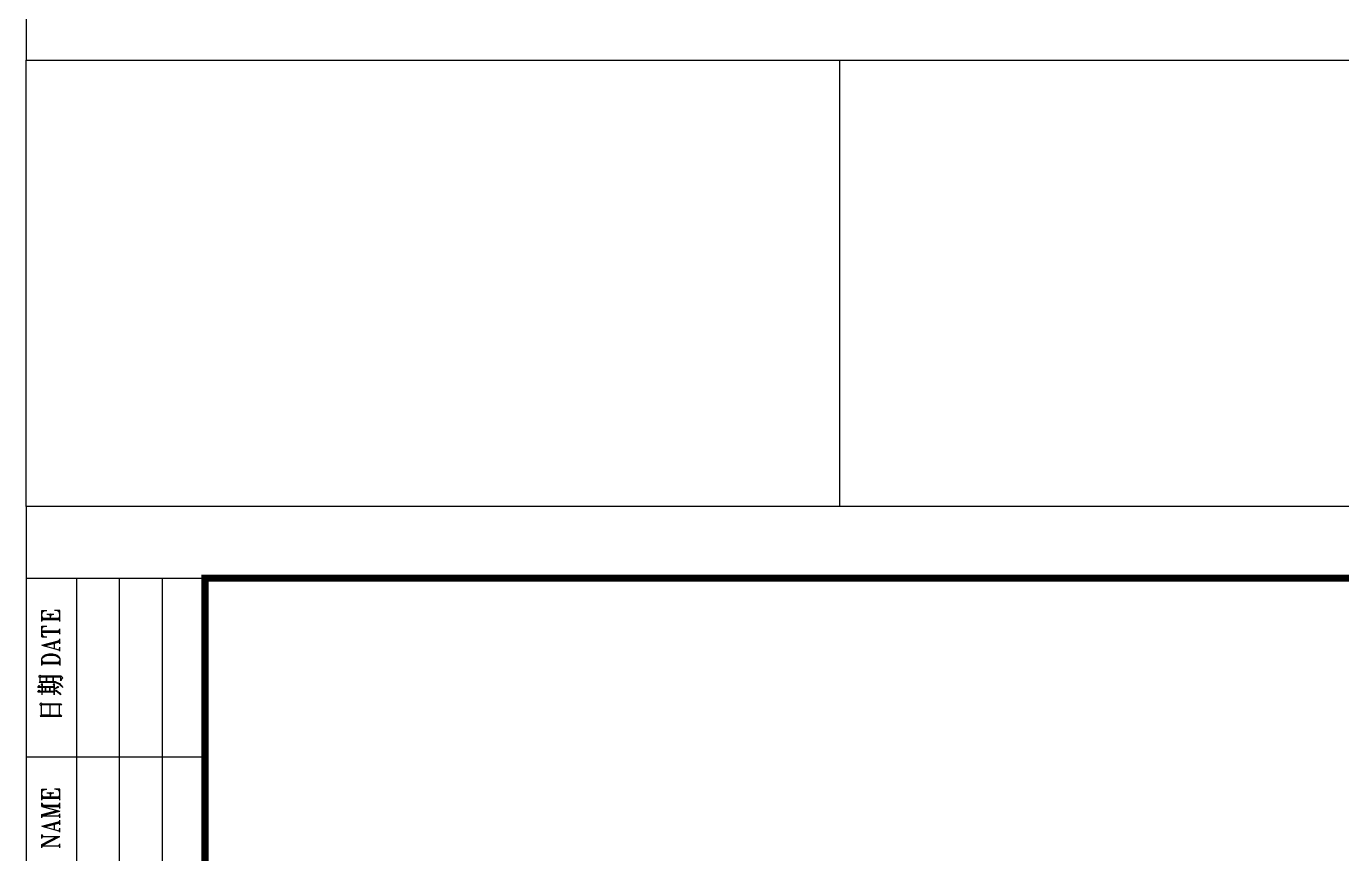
# Model space of a CAD drawing. Extents: x 5904849 to 6011887, y -826029 to -177002.
# Drawn here: x 5904849 to 5923249, y -302548 to -290973 of the extents above; entities that cross this region are included whole.
import ezdxf

# ---------------------------------------------------------------- set-up
doc = ezdxf.new("R2010")
doc.units = 0
doc.header["$LTSCALE"] = 1000
doc.header["$MEASUREMENT"] = 0
doc.layers.get('0').update_dxf_attribs({"linetype": 'CONTINUOUS'})
doc.layers.add('PUB_TITLE', color=4, linetype='CONTINUOUS')

# ---------------------------------------------------------------- blocks, each defined once
blk = doc.blocks.new('会签栏')
for p, q in [((-25, 0), (0, 0)), ((-18, 0), (-18, -150)), ((-12, 0), (-12, -150)), ((-6, 0), (-6, -150)), ((-25, -25), (0, -25))]:
    blk.add_line(p, q)
at = {"color": 7}
for p, q in [((-22.82, -4.65), (-22.11, -4.55)), ((-22.82, -4.75), (-22.46, -4.55)), ((-22.82, -4.85), (-22.59, -4.55)), ((-22.82, -5.04), (-22.7, -4.55)), ((-22.82, -4.55), (-22.11, -4.55)), ((-22.82, -6.08), (-22.82, -4.55)), ((-22.82, -5.41), (-22.7, -5.6)), ((-22.82, -5.51), (-22.59, -5.6)), ((-22.7, -4.55), (-22.71, -4.55)), ((-22.59, -4.55), (-22.6, -4.55)), ((-22.46, -4.55), (-22.47, -4.55)), ((-22.11, -4.55), (-22.12, -4.55)), ((-22.11, -4.55), (-22.12, -4.55)), ((-22.11, -5.04), (-21.63, -5.13)), ((-22.11, -5.04), (-21.15, -5.04)), ((-21.87, -5.04), (-21.63, -5.22)), ((-21.75, -5.04), (-21.63, -5.41)), ((-21.63, -5.04), (-21.64, -5.04)), ((-21.63, -5.41), (-21.51, -5.04)), ((-21.63, -5.22), (-21.4, -5.04)), ((-21.63, -5.13), (-21.15, -5.04)), ((-21.63, -5.6), (-21.63, -5.04)), ((-21.51, -5.04), (-21.52, -5.04)), ((-21.4, -5.04), (-21.4, -5.04)), ((-21.15, -5.04), (-21.16, -5.04)), ((-21.15, -5.04), (-21.16, -5.04)), ((-21.04, -4.55), (-21.05, -4.55)), ((-21.04, -4.55), (-21.05, -4.55)), ((-20.32, -4.65), (-21.04, -4.55)), ((-20.32, -4.55), (-21.04, -4.55)), ((-20.68, -4.55), (-20.69, -4.55)), ((-20.32, -4.75), (-20.68, -4.55)), ((-20.56, -4.55), (-20.57, -4.55)), ((-20.32, -4.85), (-20.56, -4.55)), ((-20.56, -5.6), (-20.32, -5.51)), ((-20.45, -4.55), (-20.45, -4.55)), ((-20.32, -5.04), (-20.45, -4.55)), ((-20.45, -5.6), (-20.32, -5.41)), ((-20.32, -5.41), (-20.33, -5.41)), ((-20.32, -5.51), (-20.33, -5.51)), ((-20.32, -6.08), (-20.32, -4.55)), ((-22.82, -6.71), (-22.83, -6.71)), ((-22.82, -5.6), (-20.32, -5.6)), ((-22.82, -5.8), (-20.32, -5.8)), ((-22.82, -5.89), (-22.59, -5.8)), ((-22.82, -5.99), (-22.7, -5.8)), ((-22.82, -6.71), (-22.11, -6.71)), ((-22.82, -8.24), (-22.82, -6.71)), ((-22.82, -7.18), (-22.7, -6.71)), ((-22.82, -6.99), (-22.59, -6.71)), ((-22.82, -6.9), (-22.46, -6.71)), ((-22.82, -6.8), (-22.11, -6.71)), ((-22.7, -5.6), (-22.71, -5.6)), ((-22.7, -5.8), (-22.71, -5.8)), ((-22.7, -6.71), (-22.71, -6.71)), ((-22.7, -5.7), (-20.45, -5.7)), ((-22.59, -5.6), (-22.6, -5.6)), ((-22.59, -5.8), (-22.6, -5.8)), ((-22.59, -6.71), (-22.6, -6.71)), ((-22.46, -6.71), (-22.47, -6.71)), ((-22.11, -6.71), (-22.12, -6.71)), ((-22.11, -6.71), (-22.12, -6.71)), ((-20.56, -5.8), (-20.32, -5.89)), ((-20.56, -7.38), (-20.32, -7.28)), ((-20.45, -5.7), (-20.45, -5.7)), ((-20.45, -5.8), (-20.32, -5.99)), ((-20.45, -7.38), (-20.32, -7.18)), ((-20.32, -5.6), (-20.33, -5.6)), ((-20.32, -5.8), (-20.33, -5.8)), ((-20.32, -5.89), (-20.33, -5.89)), ((-20.32, -5.99), (-20.33, -5.99)), ((-20.32, -7.09), (-20.33, -7.09)), ((-20.32, -7.18), (-20.33, -7.18)), ((-20.32, -7.28), (-20.33, -7.28)), ((-20.32, -7.85), (-20.32, -7.09)), ((-22.82, -7.38), (-20.32, -7.38)), ((-22.82, -7.57), (-20.32, -7.57)), ((-22.82, -7.76), (-22.7, -8.24)), ((-22.82, -7.95), (-22.59, -8.24)), ((-22.82, -8.04), (-22.46, -8.24)), ((-22.82, -8.14), (-22.11, -8.24)), ((-22.82, -8.24), (-22.11, -8.24)), ((-22.82, -9.38), (-20.32, -8.71)), ((-22.7, -8.24), (-22.71, -8.24)), ((-22.7, -7.47), (-20.45, -7.47)), ((-22.59, -8.24), (-22.6, -8.24)), ((-22.46, -8.24), (-22.47, -8.24)), ((-22.46, -9.38), (-20.32, -8.8)), ((-22.46, -9.47), (-20.32, -8.9)), ((-22.11, -8.24), (-22.12, -8.24)), ((-22.11, -8.24), (-22.12, -8.24)), ((-21.04, -8.99), (-21.05, -8.99)), ((-21.04, -9.85), (-21.04, -8.99)), ((-20.56, -7.57), (-20.32, -7.66)), ((-20.56, -8.8), (-20.32, -8.62)), ((-20.56, -8.9), (-20.32, -8.99)), ((-20.45, -7.47), (-20.45, -7.47)), ((-20.45, -7.57), (-20.32, -7.76)), ((-20.45, -8.9), (-20.32, -9.09)), ((-20.32, -7.38), (-20.33, -7.38)), ((-20.32, -7.57), (-20.33, -7.57)), ((-20.32, -7.66), (-20.33, -7.66)), ((-20.32, -7.76), (-20.33, -7.76)), ((-20.32, -8.52), (-20.33, -8.52)), ((-20.32, -8.62), (-20.33, -8.62)), ((-20.32, -8.71), (-20.33, -8.71)), ((-20.32, -8.8), (-20.33, -8.8)), ((-20.32, -8.9), (-20.33, -8.9)), ((-20.32, -8.99), (-20.33, -8.99)), ((-20.32, -9.09), (-20.33, -9.09)), ((-20.32, -9.19), (-20.32, -8.52)), ((-22.82, -9.38), (-20.45, -10.04)), ((-22.82, -11.28), (-22.7, -10.99)), ((-22.7, -10.99), (-22.46, -10.8)), ((-22.7, -11.09), (-22.35, -10.9)), ((-22.46, -10.8), (-22.23, -10.71)), ((-22.46, -10.9), (-22.23, -10.8)), ((-22.35, -10.9), (-21.87, -10.8)), ((-22.23, -10.71), (-21.87, -10.61)), ((-22.23, -10.8), (-21.87, -10.71)), ((-21.87, -10.61), (-21.28, -10.61)), ((-21.87, -10.71), (-21.28, -10.71)), ((-21.87, -10.8), (-21.28, -10.8)), ((-21.28, -10.61), (-20.92, -10.71)), ((-21.28, -10.71), (-20.92, -10.8)), ((-21.28, -10.8), (-20.8, -10.9)), ((-20.92, -10.71), (-20.68, -10.8)), ((-20.92, -10.8), (-20.68, -10.9)), ((-20.8, -10.9), (-20.45, -11.09)), ((-20.68, -10.9), (-20.69, -10.9)), ((-20.68, -10.8), (-20.45, -10.99)), ((-20.45, -10.04), (-20.32, -9.85)), ((-20.45, -10.04), (-20.45, -10.04)), ((-20.45, -10.04), (-20.32, -10.14)), ((-20.45, -10.99), (-20.32, -11.28)), ((-20.32, -9.66), (-20.33, -9.66)), ((-20.32, -9.85), (-20.33, -9.85)), ((-20.32, -10.14), (-20.33, -10.14)), ((-20.32, -10.24), (-20.32, -9.66)), ((-22.82, -11.28), (-22.7, -11.09)), ((-22.82, -12.24), (-22.82, -11.28)), ((-22.82, -11.57), (-22.7, -11.76)), ((-22.82, -11.66), (-22.59, -11.76)), ((-22.82, -11.76), (-20.32, -11.76)), ((-22.82, -11.94), (-20.32, -11.94)), ((-22.82, -12.14), (-22.7, -11.94)), ((-22.82, -12.04), (-22.59, -11.94)), ((-22.7, -11.76), (-22.71, -11.76)), ((-22.7, -11.94), (-22.71, -11.94)), ((-22.7, -11.85), (-20.45, -11.85)), ((-22.59, -11.76), (-22.6, -11.76)), ((-22.59, -11.94), (-22.6, -11.94)), ((-20.56, -11.76), (-20.32, -11.66)), ((-20.56, -11.94), (-20.32, -12.04)), ((-20.45, -11.09), (-20.32, -11.28)), ((-20.45, -11.76), (-20.32, -11.57)), ((-20.45, -11.85), (-20.45, -11.85)), ((-20.45, -11.94), (-20.32, -12.14)), ((-20.32, -11.28), (-20.33, -11.28)), ((-20.32, -11.57), (-20.33, -11.57)), ((-20.32, -11.66), (-20.33, -11.66)), ((-20.32, -11.76), (-20.33, -11.76)), ((-20.32, -11.94), (-20.33, -11.94)), ((-20.32, -12.04), (-20.33, -12.04)), ((-20.32, -12.14), (-20.33, -12.14)), ((-20.32, -12.24), (-20.33, -12.24)), ((-20.32, -11.28), (-20.32, -12.24)), ((-23.2, -13.69), (-23.07, -13.58)), ((-23.2, -13.85), (-23.2, -13.69)), ((-23.07, -13.97), (-23.2, -13.85)), ((-23.2, -14.63), (-23.07, -14.49)), ((-20.95, -14.63), (-23.2, -14.63)), ((-23.07, -13.97), (-23.08, -13.97)), ((-23.07, -13.58), (-22.9, -13.69)), ((-22.16, -13.85), (-23.07, -13.85)), ((-23.07, -13.85), (-23.07, -13.97)), ((-23.07, -14.49), (-23.07, -13.97)), ((-23.07, -14.49), (-20.95, -14.49)), ((-22.9, -13.69), (-20.18, -13.69)), ((-21.25, -13.85), (-22.16, -13.85)), ((-22.16, -13.85), (-22.16, -14.49)), ((-22.16, -14.49), (-22.16, -13.85)), ((-20.18, -13.85), (-21.25, -13.85)), ((-21.25, -13.85), (-21.25, -14.49)), ((-21.25, -14.49), (-21.25, -13.85)), ((-20.95, -14.49), (-20.34, -14.77)), ((-20.34, -14.88), (-20.95, -14.63)), ((-20.18, -13.69), (-19.9, -13.97)), ((-20.18, -14.38), (-20.18, -13.85)), ((-20.04, -14.1), (-20.18, -14.38)), ((-19.9, -13.97), (-20.04, -14.1)), ((-23.4, -15.29), (-23.2, -15.04)), ((-22.76, -15.29), (-23.4, -15.29)), ((-23.4, -15.95), (-23.2, -15.68)), ((-22.76, -15.95), (-23.4, -15.95)), ((-23.2, -15.04), (-23.07, -15.15)), ((-23.2, -15.68), (-23.07, -15.81)), ((-23.07, -15.15), (-22.76, -15.15)), ((-23.07, -15.81), (-22.76, -15.81)), ((-22.9, -14.88), (-22.76, -14.77)), ((-22.76, -15.04), (-22.9, -14.88)), ((-22.76, -15.95), (-22.77, -15.95)), ((-22.76, -14.77), (-22.76, -15.15)), ((-22.76, -15.15), (-22.76, -15.04)), ((-22.76, -15.15), (-21.09, -15.15)), ((-22.76, -15.81), (-22.76, -15.29)), ((-22.3, -15.29), (-22.76, -15.29)), ((-22.76, -15.29), (-22.76, -15.81)), ((-22.76, -15.81), (-21.09, -15.81)), ((-22.76, -16.34), (-22.76, -15.95)), ((-21.09, -15.95), (-22.76, -15.95)), ((-21.72, -15.29), (-22.3, -15.29)), ((-22.3, -15.29), (-22.3, -15.81)), ((-22.3, -15.81), (-22.3, -15.29)), ((-21.09, -15.29), (-21.72, -15.29)), ((-21.72, -15.29), (-21.72, -15.81)), ((-21.72, -15.81), (-21.72, -15.29)), ((-21.25, -14.88), (-21.09, -14.77)), ((-21.09, -15.04), (-21.25, -14.88)), ((-21.09, -14.77), (-21.09, -15.29)), ((-21.09, -15.15), (-21.09, -15.04)), ((-21.09, -15.54), (-20.61, -15.15)), ((-21.09, -15.81), (-21.09, -15.29)), ((-21.09, -15.29), (-21.09, -15.54)), ((-20.61, -15.29), (-21.09, -15.54)), ((-21.09, -15.54), (-21.09, -16.34)), ((-21.09, -16.34), (-21.09, -15.95)), ((-20.95, -15.81), (-20.81, -15.68)), ((-20.81, -15.81), (-20.95, -15.81)), ((-20.95, -15.81), (-20.95, -15.81)), ((-20.81, -15.68), (-20.34, -16.06)), ((-20.18, -16.34), (-20.81, -15.81)), ((-20.61, -15.15), (-20.48, -15.15)), ((-20.48, -15.15), (-20.61, -15.29)), ((-20.34, -14.77), (-19.9, -15.29)), ((-19.9, -15.29), (-20.34, -14.88)), ((-20.34, -16.06), (-20.18, -16.34)), ((-23.07, -17.6), (-22.9, -17.47)), ((-23.07, -17.74), (-23.07, -17.6)), ((-22.9, -17.88), (-23.07, -17.74)), ((-22.9, -17.47), (-22.76, -17.6)), ((-20.04, -17.74), (-22.9, -17.74)), ((-22.9, -17.74), (-22.9, -19.18)), ((-22.76, -17.6), (-20.18, -17.6)), ((-20.34, -17.74), (-21.72, -17.74)), ((-21.72, -17.74), (-21.72, -19.18)), ((-20.34, -19.18), (-20.34, -17.74)), ((-20.18, -17.6), (-20.04, -17.74)), ((-22.9, -19.18), (-23.07, -19.31)), ((-23.07, -19.31), (-20.04, -19.31)), ((-22.9, -19.18), (-21.72, -19.18)), ((-21.72, -19.18), (-22.9, -19.18)), ((-21.72, -19.18), (-20.18, -19.18)), ((-20.18, -19.18), (-20.34, -19.18)), ((-20.18, -19.18), (-20.19, -19.18)), ((-20.04, -19.31), (-20.18, -19.18)), ((-22.82, -31.08), (-22.82, -29.55)), ((-22.82, -29.55), (-22.11, -29.55)), ((-22.82, -30.04), (-22.7, -29.55)), ((-22.82, -29.85), (-22.59, -29.55)), ((-22.82, -29.75), (-22.46, -29.55)), ((-22.82, -29.65), (-22.11, -29.55)), ((-22.82, -30.41), (-22.7, -30.6)), ((-22.82, -30.51), (-22.59, -30.6)), ((-22.82, -30.6), (-20.32, -30.6)), ((-22.82, -30.8), (-20.32, -30.8)), ((-22.82, -30.99), (-22.7, -30.8)), ((-22.82, -30.89), (-22.59, -30.8)), ((-22.7, -29.55), (-22.71, -29.55)), ((-22.7, -30.6), (-22.71, -30.6)), ((-22.7, -30.8), (-22.71, -30.8)), ((-22.7, -30.7), (-20.45, -30.7)), ((-22.59, -29.55), (-22.6, -29.55)), ((-22.59, -30.6), (-22.6, -30.6)), ((-22.59, -30.8), (-22.6, -30.8)), ((-22.46, -29.55), (-22.47, -29.55)), ((-22.11, -29.55), (-22.12, -29.55)), ((-22.11, -29.55), (-22.12, -29.55)), ((-22.11, -30.04), (-21.15, -30.04)), ((-22.11, -30.04), (-21.63, -30.13)), ((-21.87, -30.04), (-21.63, -30.22)), ((-21.75, -30.04), (-21.63, -30.41)), ((-21.63, -30.04), (-21.64, -30.04)), ((-21.63, -30.6), (-21.63, -30.04)), ((-21.63, -30.13), (-21.15, -30.04)), ((-21.63, -30.22), (-21.4, -30.04)), ((-21.63, -30.41), (-21.51, -30.04)), ((-21.51, -30.04), (-21.52, -30.04)), ((-21.4, -30.04), (-21.4, -30.04)), ((-21.15, -30.04), (-21.16, -30.04)), ((-21.15, -30.04), (-21.16, -30.04)), ((-21.04, -29.55), (-21.05, -29.55)), ((-21.04, -29.55), (-21.05, -29.55)), ((-20.32, -29.55), (-21.04, -29.55)), ((-20.32, -29.65), (-21.04, -29.55)), ((-20.68, -29.55), (-20.69, -29.55)), ((-20.32, -29.75), (-20.68, -29.55)), ((-20.56, -29.55), (-20.57, -29.55)), ((-20.32, -29.85), (-20.56, -29.55)), ((-20.56, -30.6), (-20.32, -30.51)), ((-20.56, -30.8), (-20.32, -30.89)), ((-20.32, -30.04), (-20.45, -29.55)), ((-20.45, -29.55), (-20.45, -29.55)), ((-20.45, -30.6), (-20.32, -30.41)), ((-20.45, -30.7), (-20.45, -30.7)), ((-20.45, -30.8), (-20.32, -30.99)), ((-20.32, -30.41), (-20.33, -30.41)), ((-20.32, -30.51), (-20.33, -30.51)), ((-20.32, -30.6), (-20.33, -30.6)), ((-20.32, -30.8), (-20.33, -30.8)), ((-20.32, -30.89), (-20.33, -30.89)), ((-20.32, -30.99), (-20.33, -30.99)), ((-20.32, -31.08), (-20.32, -29.55)), ((-22.82, -31.46), (-22.83, -31.46)), ((-22.82, -33.08), (-22.83, -33.08)), ((-22.82, -31.94), (-22.82, -31.46)), ((-22.82, -31.55), (-22.7, -31.75)), ((-22.82, -31.65), (-22.59, -31.75)), ((-22.82, -31.75), (-20.32, -31.75)), ((-22.82, -31.94), (-20.32, -32.6)), ((-22.82, -31.94), (-20.32, -31.94)), ((-22.82, -33.08), (-20.68, -32.51)), ((-22.82, -33.27), (-20.32, -32.6)), ((-22.82, -33.18), (-20.68, -32.6)), ((-22.82, -33.55), (-22.82, -33.08)), ((-22.7, -31.75), (-22.71, -31.75)), ((-22.7, -31.85), (-20.45, -31.85)), ((-22.59, -31.75), (-22.6, -31.75)), ((-20.68, -32.51), (-20.69, -32.51)), ((-20.68, -32.6), (-20.69, -32.6)), ((-20.56, -31.75), (-20.32, -31.65)), ((-20.56, -31.94), (-20.32, -32.04)), ((-20.45, -31.75), (-20.32, -31.55)), ((-20.45, -31.85), (-20.45, -31.85)), ((-20.45, -31.94), (-20.32, -32.13)), ((-20.45, -33.27), (-20.32, -33.08)), ((-20.32, -31.46), (-20.33, -31.46)), ((-20.32, -31.55), (-20.33, -31.55)), ((-20.32, -31.65), (-20.33, -31.65)), ((-20.32, -31.75), (-20.33, -31.75)), ((-20.32, -31.94), (-20.33, -31.94)), ((-20.32, -32.04), (-20.33, -32.04)), ((-20.32, -32.13), (-20.33, -32.13)), ((-20.32, -32.6), (-20.33, -32.6)), ((-20.32, -32.6), (-20.33, -32.6)), ((-20.32, -32.99), (-20.33, -32.99)), ((-20.32, -33.08), (-20.33, -33.08)), ((-20.32, -32.22), (-20.32, -31.46)), ((-20.32, -33.55), (-20.32, -32.99)), ((-22.82, -33.27), (-20.45, -33.27)), ((-22.82, -33.46), (-22.7, -33.27)), ((-22.82, -34.7), (-20.32, -34.04)), ((-22.82, -34.7), (-20.45, -35.37)), ((-22.7, -33.27), (-22.71, -33.27)), ((-22.46, -34.7), (-20.32, -34.13)), ((-22.46, -34.8), (-20.32, -34.22)), ((-21.04, -34.32), (-21.05, -34.32)), ((-21.04, -35.18), (-21.04, -34.32)), ((-20.56, -34.13), (-20.32, -33.94)), ((-20.56, -34.22), (-20.32, -34.32)), ((-20.45, -33.27), (-20.45, -33.27)), ((-20.45, -33.27), (-20.32, -33.46)), ((-20.45, -34.22), (-20.32, -34.41)), ((-20.32, -33.46), (-20.33, -33.46)), ((-20.32, -33.85), (-20.33, -33.85)), ((-20.32, -33.94), (-20.33, -33.94)), ((-20.32, -34.04), (-20.33, -34.04)), ((-20.32, -34.13), (-20.33, -34.13)), ((-20.32, -34.22), (-20.33, -34.22)), ((-20.32, -34.32), (-20.33, -34.32)), ((-20.32, -34.41), (-20.33, -34.41)), ((-20.32, -34.51), (-20.32, -33.85)), ((-22.82, -35.85), (-22.83, -35.85)), ((-22.82, -36.41), (-22.82, -35.85)), ((-22.82, -35.94), (-22.7, -36.13)), ((-22.82, -37.46), (-20.32, -36.13)), ((-22.82, -37.27), (-20.68, -36.13)), ((-22.82, -36.32), (-22.7, -36.13)), ((-22.82, -37.36), (-20.68, -36.22)), ((-22.7, -36.13), (-22.71, -36.13)), ((-22.7, -36.13), (-22.71, -36.13)), ((-22.7, -36.13), (-20.32, -36.13)), ((-20.68, -36.13), (-20.69, -36.13)), ((-20.68, -36.22), (-20.69, -36.22)), ((-20.45, -35.37), (-20.32, -35.18)), ((-20.45, -35.37), (-20.45, -35.37)), ((-20.45, -35.37), (-20.32, -35.46)), ((-20.32, -34.99), (-20.33, -34.99)), ((-20.32, -35.18), (-20.33, -35.18)), ((-20.32, -35.46), (-20.33, -35.46)), ((-20.32, -36.13), (-20.33, -36.13)), ((-20.32, -36.13), (-20.33, -36.13)), ((-20.32, -35.55), (-20.32, -34.99)), ((-22.82, -37.27), (-22.83, -37.27)), ((-22.82, -37.75), (-22.82, -37.27)), ((-22.82, -37.46), (-20.45, -37.46)), ((-22.82, -37.65), (-22.7, -37.46)), ((-22.7, -37.46), (-22.71, -37.46)), ((-20.45, -37.46), (-20.32, -37.27)), ((-20.45, -37.46), (-20.45, -37.46)), ((-20.45, -37.46), (-20.32, -37.65)), ((-20.32, -37.18), (-20.33, -37.18)), ((-20.32, -37.27), (-20.33, -37.27)), ((-20.32, -37.65), (-20.33, -37.65)), ((-20.32, -37.75), (-20.32, -37.18))]:
    blk.add_line(p, q, dxfattribs=at)

msp = doc.modelspace()

# ---------------------------------------------------------------- linework, layer by layer
msp.add_lwpolyline([(5904849.4, -291447.7), (5916222.1, -291447.7), (5916222.1, -297692.5), (5904849.4, -297692.5)], close=True)
at = {"layer": 'PUB_TITLE'}
for points in [[(5904849.4, -291447.7), (6009949.4, -291447.7), (6009949.4, -232047.7), (5904849.4, -232047.7)], [(5904849.4, -357092.5), (5988949.4, -357092.5), (5988949.4, -297692.5), (5904849.4, -297692.5)]]:
    msp.add_lwpolyline(points, close=True, dxfattribs=at)
at = {"layer": 'PUB_TITLE', "const_width": 100}
msp.add_lwpolyline([(5907349.4, -356092.5), (5987949.4, -356092.5), (5987949.4, -298692.5), (5907349.4, -298692.5)], close=True, dxfattribs=at)

# ---------------------------------------------------------------- block references
at = {"xscale": 100.0036800326779, "yscale": 100.0036800326779, "zscale": 100.0036800326779}
msp.add_blockref('会签栏', (5907349.4, -298692.5), dxfattribs=at)

doc.saveas('drawing.dxf')
